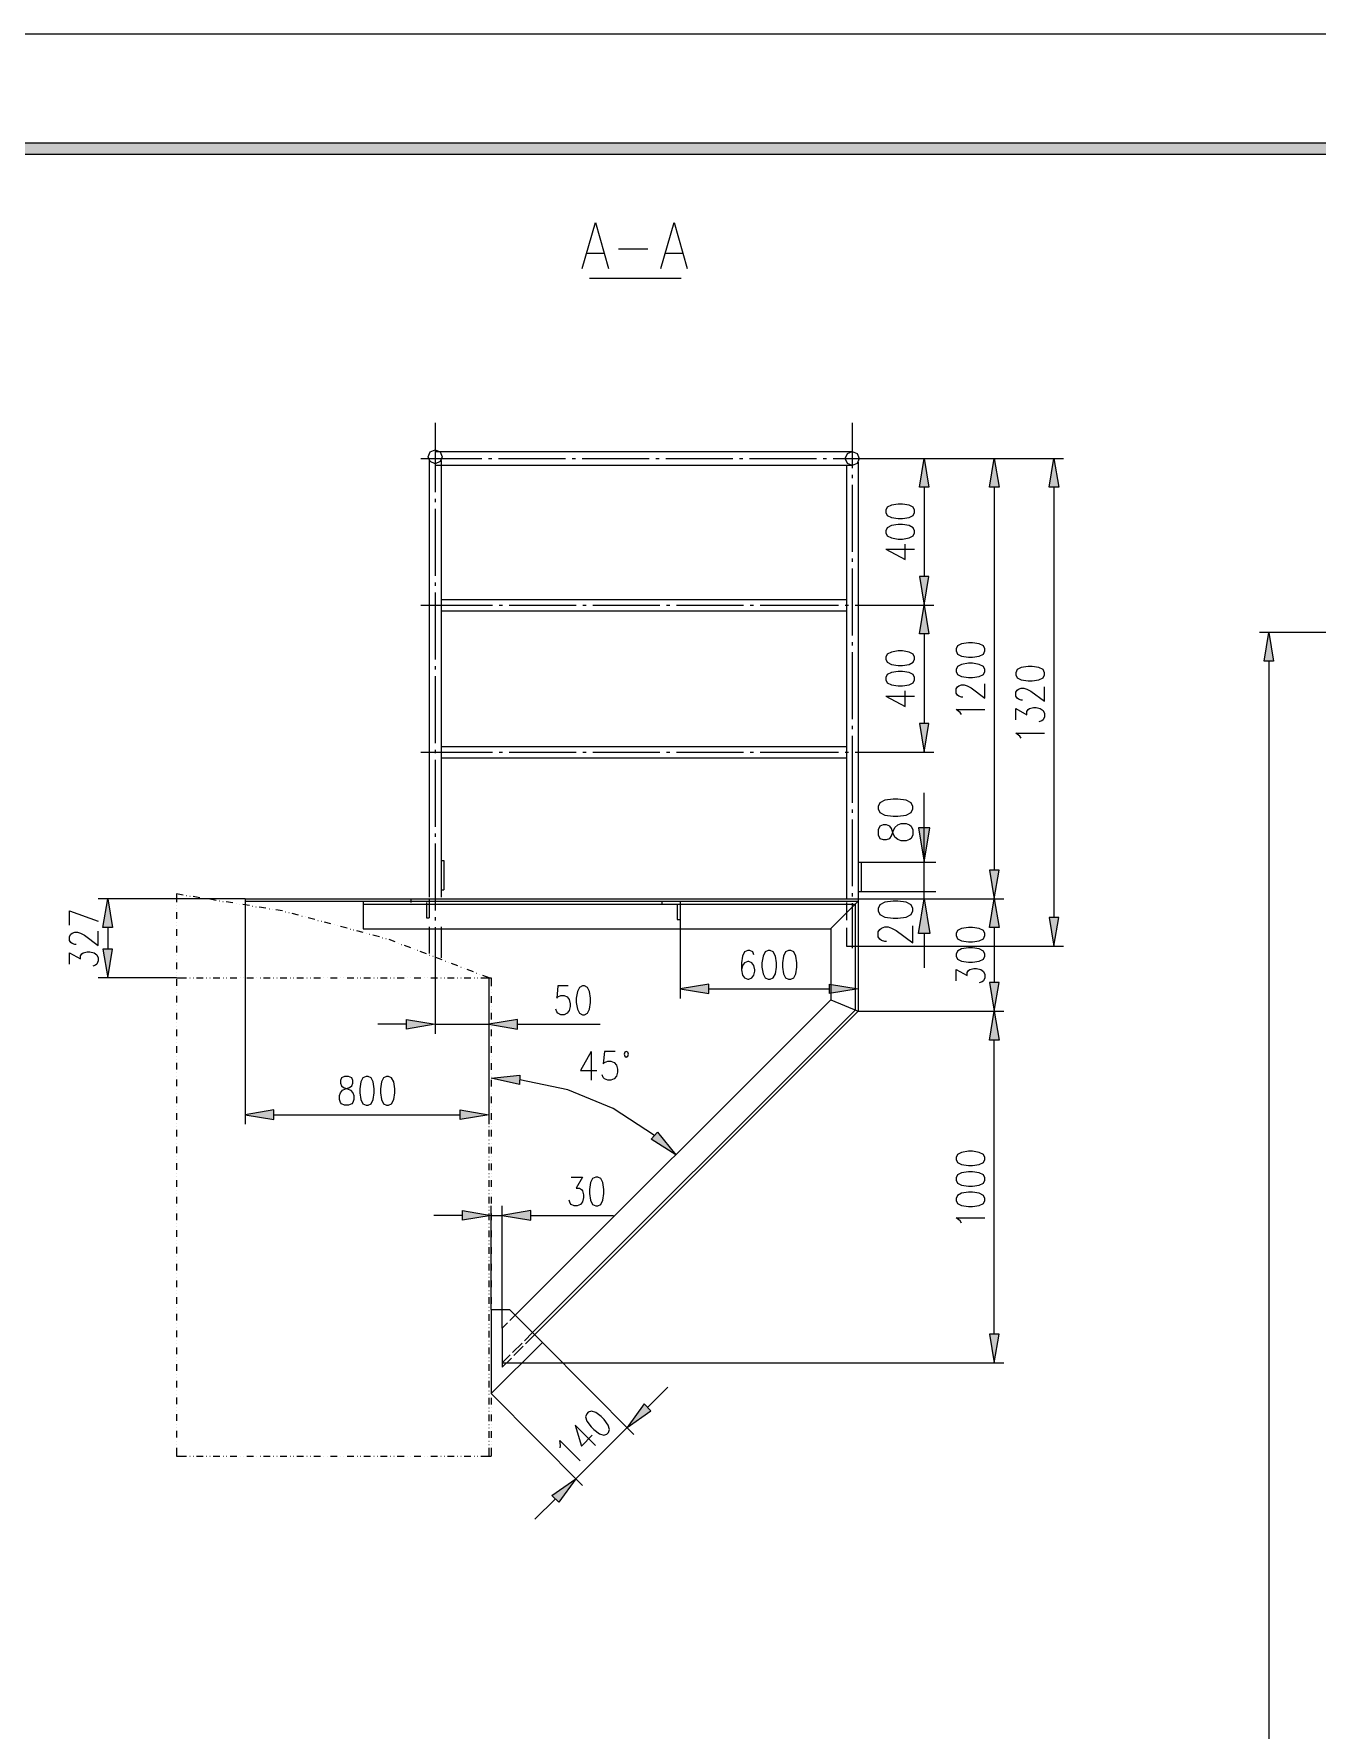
# Model space of a CAD drawing. Header units: millimetres. Extents: x 0 to 829, y 0 to 586.
# Drawn here: x 356.6 to 466.9, y 439.9 to 585.6 of the extents above; entities that cross this region are included whole.
import ezdxf

# ---------------------------------------------------------------- set-up
doc = ezdxf.new("R2010")
doc.units = ezdxf.units.MM

msp = doc.modelspace()

# ---------------------------------------------------------------- hatches: boundary and pattern name
h = msp.add_hatch(color=0)
h.dxf.hatch_style = 2
h.paths.add_polyline_path([(819.788528, 576.266028), (818.80075, 575.281778), (25.142472, 575.281778), (24.154694, 576.266028)])
h = msp.add_hatch(color=0)
h.dxf.hatch_style = 2
h.paths.add_polyline_path([(432.692528, 546.692667), (433.10175, 549.158583), (433.5145, 546.692667)])
h = msp.add_hatch(color=0)
h.dxf.hatch_style = 2
h.paths.add_polyline_path([(438.717972, 546.692667), (439.127194, 549.158583), (439.539944, 546.692667)])
h = msp.add_hatch(color=0)
h.dxf.hatch_style = 2
h.paths.add_polyline_path([(443.847361, 546.692667), (444.256583, 549.158583), (444.669333, 546.692667)])
h = msp.add_hatch(color=0)
h.dxf.hatch_style = 2
h.paths.add_polyline_path([(432.692528, 539.002111), (433.10175, 536.536194), (433.5145, 539.002111)])
h = msp.add_hatch(color=0)
h.dxf.hatch_style = 2
h.paths.add_polyline_path([(432.692528, 534.073806), (433.10175, 536.536194), (433.5145, 534.073806)])
h = msp.add_hatch(color=0)
h.dxf.hatch_style = 2
h.paths.add_polyline_path([(462.31175, 531.741944), (462.7245, 534.207861), (463.133722, 531.741944)])
h = msp.add_hatch(color=0)
h.dxf.hatch_style = 2
h.paths.add_polyline_path([(432.692528, 526.38325), (433.10175, 523.917333), (433.5145, 526.38325)])
h = msp.add_hatch(color=0)
h.dxf.hatch_style = 2
h.paths.add_polyline_path([(432.607861, 517.412111), (433.10175, 514.452306), (433.595639, 517.412111)])
h = msp.add_hatch(color=0)
h.dxf.hatch_style = 2
h.paths.add_polyline_path([(438.717972, 513.764389), (439.127194, 511.298472), (439.539944, 513.764389)])
h = msp.add_hatch(color=0)
h.dxf.hatch_style = 2
h.paths.add_polyline_path([(362.528556, 508.832556), (362.937778, 511.298472), (363.350528, 508.832556)])
h = msp.add_hatch(color=0)
h.dxf.hatch_style = 2
h.paths.add_polyline_path([(432.607861, 508.342194), (433.10175, 511.298472), (433.595639, 508.342194)])
h = msp.add_hatch(color=0)
h.dxf.hatch_style = 2
h.paths.add_polyline_path([(438.717972, 508.832556), (439.127194, 511.298472), (439.539944, 508.832556)])
h = msp.add_hatch(color=0)
h.dxf.hatch_style = 2
h.paths.add_polyline_path([(443.847361, 509.693333), (444.256583, 507.227417), (444.669333, 509.693333)])
h = msp.add_hatch(color=0)
h.dxf.hatch_style = 2
h.paths.add_polyline_path([(362.528556, 506.984), (362.937778, 504.518083), (363.350528, 506.984)])
h = msp.add_hatch(color=0)
h.dxf.hatch_style = 2
h.paths.add_polyline_path([(414.5915, 503.981861), (412.129111, 503.572639), (414.5915, 503.159889)])
h = msp.add_hatch(color=0)
h.dxf.hatch_style = 2
h.paths.add_polyline_path([(424.966694, 503.981861), (427.432611, 503.572639), (424.966694, 503.159889)])
h = msp.add_hatch(color=0)
h.dxf.hatch_style = 2
h.paths.add_polyline_path([(438.717972, 504.108861), (439.127194, 501.642944), (439.539944, 504.108861)])
h = msp.add_hatch(color=0)
h.dxf.hatch_style = 2
h.paths.add_polyline_path([(438.717972, 499.177028), (439.127194, 501.642944), (439.539944, 499.177028)])
h = msp.add_hatch(color=0)
h.dxf.hatch_style = 2
h.paths.add_polyline_path([(388.612944, 500.940917), (391.078861, 500.531694), (388.612944, 500.118944)])
h = msp.add_hatch(color=0)
h.dxf.hatch_style = 2
h.paths.add_polyline_path([(398.159111, 500.940917), (395.693194, 500.531694), (398.159111, 500.118944)])
h = msp.add_hatch(color=0)
h.dxf.hatch_style = 2
h.paths.add_polyline_path([(398.321389, 495.342333), (395.883694, 495.889139), (398.36725, 496.164306)])
h = msp.add_hatch(color=0)
h.dxf.hatch_style = 2
h.paths.add_polyline_path([(377.218222, 493.169222), (374.752306, 492.76), (377.218222, 492.350778)])
h = msp.add_hatch(color=0)
h.dxf.hatch_style = 2
h.paths.add_polyline_path([(393.230806, 493.169222), (395.693194, 492.76), (393.230806, 492.350778)])
h = msp.add_hatch(color=0)
h.dxf.hatch_style = 2
h.paths.add_polyline_path([(410.188833, 491.264222), (411.748111, 489.313361), (409.6385, 490.653917)])
h = msp.add_hatch(color=0)
h.dxf.hatch_style = 2
h.paths.add_polyline_path([(393.424833, 484.519111), (395.887222, 484.109889), (393.424833, 483.697139)])
h = msp.add_hatch(color=0)
h.dxf.hatch_style = 2
h.paths.add_polyline_path([(399.298583, 484.519111), (396.836194, 484.109889), (399.298583, 483.697139)])
h = msp.add_hatch(color=0)
h.dxf.hatch_style = 2
h.paths.add_polyline_path([(438.717972, 473.886389), (439.127194, 471.424), (439.539944, 473.886389)])
h = msp.add_hatch(color=0)
h.dxf.hatch_style = 2
h.paths.add_polyline_path([(409.028194, 467.903278), (407.571222, 465.874806), (409.60675, 467.321194)])
h = msp.add_hatch(color=0)
h.dxf.hatch_style = 2
h.paths.add_polyline_path([(401.115389, 460.036333), (403.154444, 461.482722), (401.693944, 459.45425)])

# ---------------------------------------------------------------- linework, layer by layer
at = {"color": 0, "lineweight": 0}
for points in [[(0, 0), (0, 585.632278), (829.154778, 585.632278), (829.154778, 0)], [(819.788528, 576.266028), (818.80075, 575.281778), (25.142472, 575.281778), (24.154694, 576.266028)], [(390.479139, 549.299694), (390.655528, 549.723028), (391.078861, 549.899417), (391.502194, 549.723028), (391.678583, 549.299694), (391.502194, 548.876361), (391.078861, 548.699972), (390.655528, 548.876361)], [(426.324889, 549.155056), (426.49775, 549.578389), (426.921083, 549.754778), (427.347944, 549.578389), (427.520806, 549.155056), (427.347944, 548.731722), (426.921083, 548.555333), (426.49775, 548.731722)], [(432.692528, 546.692667), (433.10175, 549.158583), (433.5145, 546.692667)], [(438.717972, 546.692667), (439.127194, 549.158583), (439.539944, 546.692667)], [(443.847361, 546.692667), (444.256583, 549.158583), (444.669333, 546.692667)], [(429.817389, 544.519556), (429.933806, 544.254972), (430.286583, 544.078583), (430.872194, 543.990389), (431.224972, 543.990389), (431.810583, 544.078583), (432.163361, 544.254972), (432.279778, 544.519556), (432.279778, 544.695944), (432.163361, 544.960528), (431.810583, 545.136917), (431.224972, 545.225111), (430.872194, 545.225111), (430.286583, 545.136917), (429.933806, 544.960528), (429.817389, 544.695944)], [(429.817389, 542.759194), (429.933806, 542.494611), (430.286583, 542.318222), (430.872194, 542.230028), (431.224972, 542.230028), (431.810583, 542.318222), (432.163361, 542.494611), (432.279778, 542.759194), (432.279778, 542.935583), (432.163361, 543.200167), (431.810583, 543.376556), (431.224972, 543.46475), (430.872194, 543.46475), (430.286583, 543.376556), (429.933806, 543.200167), (429.817389, 542.935583)], [(432.692528, 539.002111), (433.10175, 536.536194), (433.5145, 539.002111)], [(432.692528, 534.073806), (433.10175, 536.536194), (433.5145, 534.073806)], [(462.31175, 531.741944), (462.7245, 534.207861), (463.133722, 531.741944)], [(429.817389, 531.900694), (429.933806, 531.636111), (430.286583, 531.459722), (430.872194, 531.371528), (431.224972, 531.371528), (431.810583, 531.459722), (432.163361, 531.636111), (432.279778, 531.900694), (432.279778, 532.077083), (432.163361, 532.341667), (431.810583, 532.518056), (431.224972, 532.60625), (430.872194, 532.60625), (430.286583, 532.518056), (429.933806, 532.341667), (429.817389, 532.077083)], [(435.842833, 532.60625), (435.95925, 532.341667), (436.312028, 532.165278), (436.897639, 532.077083), (437.250417, 532.077083), (437.836028, 532.165278), (438.188806, 532.341667), (438.305222, 532.60625), (438.305222, 532.779111), (438.188806, 533.043694), (437.836028, 533.220083), (437.250417, 533.308278), (436.897639, 533.308278), (436.312028, 533.220083), (435.95925, 533.043694), (435.842833, 532.779111)], [(429.817389, 530.140333), (429.933806, 529.87575), (430.286583, 529.699361), (430.872194, 529.611167), (431.224972, 529.611167), (431.810583, 529.699361), (432.163361, 529.87575), (432.279778, 530.140333), (432.279778, 530.316722), (432.163361, 530.581306), (431.810583, 530.754167), (431.224972, 530.842361), (430.872194, 530.842361), (430.286583, 530.754167), (429.933806, 530.581306), (429.817389, 530.316722)], [(435.842833, 530.842361), (435.95925, 530.581306), (436.312028, 530.404917), (436.897639, 530.316722), (437.250417, 530.316722), (437.836028, 530.404917), (438.188806, 530.581306), (438.305222, 530.842361), (438.305222, 531.01875), (438.188806, 531.283333), (437.836028, 531.459722), (437.250417, 531.547917), (436.897639, 531.547917), (436.312028, 531.459722), (435.95925, 531.283333), (435.842833, 531.01875)], [(440.968694, 530.567194), (441.088639, 530.306139), (441.441417, 530.12975), (442.027028, 530.041556), (442.379806, 530.041556), (442.965417, 530.12975), (443.318194, 530.306139), (443.434611, 530.567194), (443.434611, 530.743583), (443.318194, 531.008167), (442.965417, 531.184556), (442.379806, 531.27275), (442.027028, 531.27275), (441.441417, 531.184556), (441.088639, 531.008167), (440.968694, 530.743583)], [(432.692528, 526.38325), (433.10175, 523.917333), (433.5145, 526.38325)], [(429.157694, 519.034889), (429.298806, 518.720917), (429.722139, 518.50925), (430.427694, 518.403417), (430.8475, 518.403417), (431.553056, 518.50925), (431.976389, 518.720917), (432.1175, 519.034889), (432.1175, 519.246556), (431.976389, 519.564056), (431.553056, 519.775722), (430.8475, 519.881556), (430.427694, 519.881556), (429.722139, 519.775722), (429.298806, 519.564056), (429.157694, 519.246556)], [(429.157694, 516.819444), (429.298806, 516.501944), (429.581028, 516.396111), (429.86325, 516.396111), (430.145472, 516.501944), (430.286583, 516.713611), (430.427694, 517.133417), (430.565278, 517.450917), (430.8475, 517.662583), (431.129722, 517.768417), (431.553056, 517.768417), (431.835278, 517.662583), (431.976389, 517.55675), (432.1175, 517.23925), (432.1175, 516.819444), (431.976389, 516.501944), (431.835278, 516.396111), (431.553056, 516.290278), (431.129722, 516.290278), (430.8475, 516.396111), (430.565278, 516.607778), (430.427694, 516.925278), (430.286583, 517.345083), (430.145472, 517.55675), (429.86325, 517.662583), (429.581028, 517.662583), (429.298806, 517.55675), (429.157694, 517.23925)], [(432.607861, 517.412111), (433.10175, 514.452306), (433.595639, 517.412111)], [(438.717972, 513.764389), (439.127194, 511.298472), (439.539944, 513.764389)], [(362.528556, 508.832556), (362.937778, 511.298472), (363.350528, 508.832556)], [(429.157694, 510.268361), (429.298806, 509.954389), (429.722139, 509.742722), (430.427694, 509.636889), (430.8475, 509.636889), (431.553056, 509.742722), (431.976389, 509.954389), (432.1175, 510.268361), (432.1175, 510.480028), (431.976389, 510.797528), (431.553056, 511.009194), (430.8475, 511.115028), (430.427694, 511.115028), (429.722139, 511.009194), (429.298806, 510.797528), (429.157694, 510.480028)], [(432.607861, 508.342194), (433.10175, 511.298472), (433.595639, 508.342194)], [(438.717972, 508.832556), (439.127194, 511.298472), (439.539944, 508.832556)], [(435.842833, 508.144639), (435.95925, 507.880056), (436.312028, 507.703667), (436.897639, 507.615472), (437.250417, 507.615472), (437.836028, 507.703667), (438.188806, 507.880056), (438.305222, 508.144639), (438.305222, 508.3175), (438.188806, 508.582083), (437.836028, 508.758472), (437.250417, 508.846667), (436.897639, 508.846667), (436.312028, 508.758472), (435.95925, 508.582083), (435.842833, 508.3175)], [(443.847361, 509.693333), (444.256583, 507.227417), (444.669333, 509.693333)], [(362.528556, 506.984), (362.937778, 504.518083), (363.350528, 506.984)], [(419.692667, 506.857), (419.428083, 506.740583), (419.251694, 506.387806), (419.1635, 505.802194), (419.1635, 505.449417), (419.251694, 504.863806), (419.428083, 504.511028), (419.692667, 504.394611), (419.869056, 504.394611), (420.133639, 504.511028), (420.310028, 504.863806), (420.398222, 505.449417), (420.398222, 505.802194), (420.310028, 506.387806), (420.133639, 506.740583), (419.869056, 506.857)], [(421.453028, 506.857), (421.188444, 506.740583), (421.012056, 506.387806), (420.923861, 505.802194), (420.923861, 505.449417), (421.012056, 504.863806), (421.188444, 504.511028), (421.453028, 504.394611), (421.629417, 504.394611), (421.894, 504.511028), (422.070389, 504.863806), (422.158583, 505.449417), (422.158583, 505.802194), (422.070389, 506.387806), (421.894, 506.740583), (421.629417, 506.857)], [(435.842833, 506.38075), (435.95925, 506.119694), (436.312028, 505.943306), (436.897639, 505.855111), (437.250417, 505.855111), (437.836028, 505.943306), (438.188806, 506.119694), (438.305222, 506.38075), (438.305222, 506.557139), (438.188806, 506.821722), (437.836028, 506.998111), (437.250417, 507.086306), (436.897639, 507.086306), (436.312028, 506.998111), (435.95925, 506.821722), (435.842833, 506.557139)], [(403.733, 503.819583), (403.468417, 503.699639), (403.295556, 503.346861), (403.207361, 502.76125), (403.207361, 502.408472), (403.295556, 501.822861), (403.468417, 501.470083), (403.733, 501.353667), (403.909389, 501.353667), (404.173972, 501.470083), (404.350361, 501.822861), (404.438556, 502.408472), (404.438556, 502.76125), (404.350361, 503.346861), (404.173972, 503.699639), (403.909389, 503.819583)], [(414.5915, 503.981861), (412.129111, 503.572639), (414.5915, 503.159889)], [(424.966694, 503.981861), (427.432611, 503.572639), (424.966694, 503.159889)], [(438.717972, 504.108861), (439.127194, 501.642944), (439.539944, 504.108861)], [(438.717972, 499.177028), (439.127194, 501.642944), (439.539944, 499.177028)], [(388.612944, 500.940917), (391.078861, 500.531694), (388.612944, 500.118944)], [(398.159111, 500.940917), (395.693194, 500.531694), (398.159111, 500.118944)], [(407.684111, 497.952889), (407.631194, 498.118694), (407.497139, 498.185722), (407.366611, 498.118694), (407.310167, 497.952889), (407.366611, 497.787083), (407.497139, 497.716528), (407.631194, 497.787083)], [(383.286, 496.047889), (383.021417, 495.927944), (382.933222, 495.695111), (382.933222, 495.45875), (383.021417, 495.225917), (383.197806, 495.105972), (383.550583, 494.989556), (383.815167, 494.873139), (383.991556, 494.636778), (384.07975, 494.403944), (384.07975, 494.051167), (383.991556, 493.814806), (383.903361, 493.698389), (383.638778, 493.581972), (383.286, 493.581972), (383.021417, 493.698389), (382.933222, 493.814806), (382.848556, 494.051167), (382.848556, 494.403944), (382.933222, 494.636778), (383.109611, 494.873139), (383.374194, 494.989556), (383.726972, 495.105972), (383.903361, 495.225917), (383.991556, 495.45875), (383.991556, 495.695111), (383.903361, 495.927944), (383.638778, 496.047889)], [(385.134556, 496.047889), (384.869972, 495.927944), (384.697111, 495.578694), (384.608917, 494.989556), (384.608917, 494.636778), (384.697111, 494.051167), (384.869972, 493.698389), (385.134556, 493.581972), (385.310944, 493.581972), (385.575528, 493.698389), (385.751917, 494.051167), (385.840111, 494.636778), (385.840111, 494.989556), (385.751917, 495.578694), (385.575528, 495.927944), (385.310944, 496.047889)], [(386.894917, 496.047889), (386.633861, 495.927944), (386.457472, 495.578694), (386.369278, 494.989556), (386.369278, 494.636778), (386.457472, 494.051167), (386.633861, 493.698389), (386.894917, 493.581972), (387.071306, 493.581972), (387.335889, 493.698389), (387.512278, 494.051167), (387.600472, 494.636778), (387.600472, 494.989556), (387.512278, 495.578694), (387.335889, 495.927944), (387.071306, 496.047889)], [(398.321389, 495.342333), (395.883694, 495.889139), (398.36725, 496.164306)], [(377.218222, 493.169222), (374.752306, 492.76), (377.218222, 492.350778)], [(393.230806, 493.169222), (395.693194, 492.76), (393.230806, 492.350778)], [(410.188833, 491.264222), (411.748111, 489.313361), (409.6385, 490.653917)], [(435.842833, 488.911194), (435.95925, 488.646611), (436.312028, 488.470222), (436.897639, 488.382028), (437.250417, 488.382028), (437.836028, 488.470222), (438.188806, 488.646611), (438.305222, 488.911194), (438.305222, 489.084056), (438.188806, 489.348639), (437.836028, 489.525028), (437.250417, 489.613222), (436.897639, 489.613222), (436.312028, 489.525028), (435.95925, 489.348639), (435.842833, 489.084056)], [(404.876, 487.39425), (404.611417, 487.277833), (404.435028, 486.925056), (404.346833, 486.339444), (404.346833, 485.986667), (404.435028, 485.401056), (404.611417, 485.048278), (404.876, 484.931861), (405.052389, 484.931861), (405.316972, 485.048278), (405.489833, 485.401056), (405.578028, 485.986667), (405.578028, 486.339444), (405.489833, 486.925056), (405.316972, 487.277833), (405.052389, 487.39425)], [(435.842833, 487.147306), (435.95925, 486.88625), (436.312028, 486.709861), (436.897639, 486.621667), (437.250417, 486.621667), (437.836028, 486.709861), (438.188806, 486.88625), (438.305222, 487.147306), (438.305222, 487.323694), (438.188806, 487.588278), (437.836028, 487.764667), (437.250417, 487.852861), (436.897639, 487.852861), (436.312028, 487.764667), (435.95925, 487.588278), (435.842833, 487.323694)], [(435.842833, 485.386944), (435.95925, 485.125889), (436.312028, 484.9495), (436.897639, 484.861306), (437.250417, 484.861306), (437.836028, 484.9495), (438.188806, 485.125889), (438.305222, 485.386944), (438.305222, 485.563333), (438.188806, 485.827917), (437.836028, 486.004306), (437.250417, 486.0925), (436.897639, 486.0925), (436.312028, 486.004306), (435.95925, 485.827917), (435.842833, 485.563333)], [(393.424833, 484.519111), (395.887222, 484.109889), (393.424833, 483.697139)], [(399.298583, 484.519111), (396.836194, 484.109889), (399.298583, 483.697139)], [(438.717972, 473.886389), (439.127194, 471.424), (439.539944, 473.886389)], [(409.028194, 467.903278), (407.571222, 465.874806), (409.60675, 467.321194)], [(404.106944, 467.063667), (404.001111, 466.795556), (404.124583, 466.421611), (404.477361, 465.941833), (404.724306, 465.694889), (405.200556, 465.338583), (405.5745, 465.215111), (405.842611, 465.317417), (405.969611, 465.440889), (406.071917, 465.709), (405.948444, 466.082944), (405.599194, 466.562722), (405.35225, 466.813194), (404.876, 467.165972), (404.502056, 467.292972), (404.230417, 467.187139)], [(401.115389, 460.036333), (403.154444, 461.482722), (401.693944, 459.45425)]]:
    msp.add_lwpolyline(points, close=True, dxfattribs=at)
for points in [[(403.722417, 565.474556), (404.847778, 569.418611), (405.976667, 565.474556)], [(410.481639, 565.474556), (411.610528, 569.418611), (412.735889, 565.474556)], [(406.819806, 567.164361), (409.356278, 567.164361)], [(404.14575, 566.786889), (405.553333, 566.786889)], [(410.904972, 566.786889), (412.312556, 566.786889)], [(412.231417, 564.603194), (404.343306, 564.603194)], [(391.078861, 552.199528), (391.078861, 546.25875)], [(426.917556, 552.199528), (426.917556, 548.329556)], [(391.078861, 549.747722), (426.917556, 549.747722)], [(389.840611, 549.158583), (395.079361, 549.158583)], [(390.570861, 548.978667), (390.570861, 511.443111)], [(391.078861, 548.565917), (426.917556, 548.565917)], [(391.583333, 548.971611), (391.583333, 511.443111)], [(395.654389, 549.158583), (395.940139, 549.158583)], [(396.515167, 549.158583), (402.268972, 549.158583)], [(402.844, 549.158583), (403.12975, 549.158583)], [(403.704778, 549.158583), (409.455056, 549.158583)], [(410.030083, 549.158583), (410.319361, 549.158583)], [(410.894389, 549.158583), (416.644667, 549.158583)], [(417.219694, 549.158583), (417.508972, 549.158583)], [(418.084, 549.158583), (423.834278, 549.158583)], [(424.409306, 549.158583), (424.698583, 549.158583)], [(425.273611, 549.158583), (430.508833, 549.158583)], [(426.423667, 548.565917), (426.423667, 511.298472)], [(426.917556, 549.158583), (445.078556, 549.158583)], [(427.432611, 548.841083), (427.432611, 501.642944)], [(427.520806, 549.158583), (439.949167, 549.158583)], [(427.520806, 549.158583), (433.923722, 549.158583)], [(426.917556, 547.754528), (426.917556, 547.46525)], [(426.917556, 546.890222), (426.917556, 541.139944)], [(433.10175, 546.692667), (433.10175, 539.002111)], [(439.127194, 546.692667), (439.127194, 513.764389)], [(444.256583, 546.692667), (444.256583, 509.693333)], [(391.078861, 545.683722), (391.078861, 545.394444)], [(391.078861, 544.819417), (391.078861, 539.069139)], [(429.817389, 541.351611), (431.457806, 540.469667), (431.457806, 541.792583)], [(429.817389, 541.351611), (432.279778, 541.351611)], [(426.917556, 540.564917), (426.917556, 540.275639)], [(426.917556, 539.700611), (426.917556, 533.950333)], [(391.078861, 538.494111), (391.078861, 538.208361)], [(389.840611, 536.536194), (396.007167, 536.536194)], [(391.078861, 537.633333), (391.078861, 531.879528)], [(391.583333, 537.030083), (426.423667, 537.030083)], [(396.582194, 536.536194), (396.867944, 536.536194)], [(397.4465, 536.536194), (403.196778, 536.536194)], [(403.771806, 536.536194), (404.057556, 536.536194)], [(404.632583, 536.536194), (410.386389, 536.536194)], [(410.961417, 536.536194), (411.247167, 536.536194)], [(411.822194, 536.536194), (417.572472, 536.536194)], [(418.1475, 536.536194), (418.436778, 536.536194)], [(419.011806, 536.536194), (425.178361, 536.536194)], [(422.416111, 536.536194), (425.742806, 536.536194)], [(426.317833, 536.536194), (426.607111, 536.536194)], [(427.182139, 536.536194), (430.508833, 536.536194)], [(427.432611, 536.536194), (433.923722, 536.536194)], [(427.432611, 536.536194), (433.923722, 536.536194)], [(391.583333, 536.045833), (426.423667, 536.045833)], [(433.10175, 534.073806), (433.10175, 526.38325)], [(492.481306, 534.207861), (461.902528, 534.207861)], [(426.917556, 533.375306), (426.917556, 533.086028)], [(426.917556, 532.511), (426.917556, 526.760722)], [(391.078861, 531.3045), (391.078861, 531.01875)], [(462.7245, 531.741944), (462.7245, 328.757139)], [(391.078861, 530.443722), (391.078861, 524.693444)], [(429.817389, 528.73275), (431.457806, 527.850806), (431.457806, 529.170194)], [(436.428444, 528.644556), (436.312028, 528.644556), (436.075667, 528.73275), (435.95925, 528.820944), (435.842833, 528.993806), (435.842833, 529.346583), (435.95925, 529.522972), (436.075667, 529.611167), (436.312028, 529.699361), (436.544861, 529.699361), (436.781222, 529.611167), (437.134, 529.434778), (438.305222, 528.556361), (438.305222, 529.787556)], [(441.557833, 528.369389), (441.441417, 528.369389), (441.205056, 528.457583), (441.088639, 528.545778), (440.968694, 528.718639), (440.968694, 529.071417), (441.088639, 529.247806), (441.205056, 529.336), (441.441417, 529.424194), (441.67425, 529.424194), (441.910611, 529.336), (442.259861, 529.159611), (443.434611, 528.281194), (443.434611, 529.512389)], [(429.817389, 528.73275), (432.279778, 528.73275)], [(440.968694, 526.697222), (440.968694, 527.663833), (441.910611, 527.134667), (441.910611, 527.39925), (442.027028, 527.575639), (442.143444, 527.663833), (442.496222, 527.752028), (442.732583, 527.752028), (443.081833, 527.663833), (443.318194, 527.487444), (443.434611, 527.222861), (443.434611, 526.958278), (443.318194, 526.697222), (443.201778, 526.609028), (442.965417, 526.520833)], [(426.917556, 526.185694), (426.917556, 525.899944)], [(436.312028, 527.14525), (436.192083, 527.321639), (435.842833, 527.586222), (438.305222, 527.586222)], [(426.917556, 525.324917), (426.917556, 519.571111)], [(441.441417, 525.109722), (441.321472, 525.286111), (440.968694, 525.550694), (443.434611, 525.550694)], [(389.840611, 523.917333), (396.007167, 523.917333)], [(391.078861, 524.114889), (391.078861, 523.829139)], [(391.583333, 524.411222), (426.423667, 524.411222)], [(391.583333, 523.423444), (426.423667, 523.423444)], [(396.582194, 523.917333), (396.867944, 523.917333)], [(397.4465, 523.917333), (403.196778, 523.917333)], [(403.771806, 523.917333), (404.057556, 523.917333)], [(404.632583, 523.917333), (410.386389, 523.917333)], [(410.961417, 523.917333), (411.247167, 523.917333)], [(411.822194, 523.917333), (417.572472, 523.917333)], [(418.1475, 523.917333), (418.436778, 523.917333)], [(419.011806, 523.917333), (425.178361, 523.917333)], [(422.416111, 523.917333), (425.742806, 523.917333)], [(426.317833, 523.917333), (426.607111, 523.917333)], [(427.182139, 523.917333), (430.508833, 523.917333)], [(427.432611, 523.917333), (433.923722, 523.917333)], [(391.078861, 523.254111), (391.078861, 517.503833)], [(433.10175, 511.164417), (433.10175, 520.421306)], [(426.917556, 518.996083), (426.917556, 518.710333)], [(426.917556, 518.135306), (426.917556, 512.385028)], [(391.078861, 516.928806), (391.078861, 516.639528)], [(391.078861, 516.0645), (391.078861, 510.314222)], [(391.583333, 514.596944), (391.833806, 514.596944)], [(391.833806, 514.596944), (391.833806, 512.074583)], [(427.432611, 514.452306), (427.686611, 514.452306)], [(427.686611, 514.452306), (427.686611, 511.929944)], [(427.686611, 514.452306), (434.089528, 514.452306)], [(368.83975, 511.732389), (368.83975, 511.01625)], [(369.428889, 511.637139), (368.83975, 511.732389)], [(391.583333, 512.074583), (391.833806, 512.074583)], [(426.917556, 511.81), (426.917556, 511.520722)], [(427.432611, 511.929944), (427.686611, 511.929944)], [(427.686611, 511.929944), (434.089528, 511.929944)], [(359.653417, 509.051278), (359.653417, 510.286), (362.115806, 509.404056)], [(374.752306, 511.298472), (362.115806, 511.298472)], [(368.83975, 510.726972), (368.857389, 510.726972)], [(368.83975, 510.437694), (368.857389, 510.437694)], [(368.83975, 510.151944), (368.83975, 509.576917)], [(369.714639, 511.591278), (369.732278, 511.591278)], [(369.996861, 511.545417), (370.0145, 511.545417)], [(370.850583, 511.407833), (370.282611, 511.499556)], [(371.132806, 511.361972), (371.150444, 511.361972)], [(371.418556, 511.316111), (371.436194, 511.316111)], [(372.26875, 511.178528), (371.700778, 511.27025)], [(372.5545, 511.132667), (372.572139, 511.132667)], [(372.836722, 511.086806), (372.854361, 511.086806)], [(373.690444, 510.95275), (373.122472, 511.044472)], [(373.972667, 510.906889), (373.990306, 510.906889)], [(374.258417, 510.861028), (374.276056, 510.861028)], [(375.108611, 510.723444), (374.540639, 510.815167)], [(374.752306, 511.298472), (427.432611, 511.298472)], [(374.752306, 511.298472), (374.752306, 511.107972)], [(374.752306, 511.107972), (374.752306, 491.938028)], [(374.752306, 511.107972), (427.432611, 511.107972)], [(375.390833, 510.677583), (375.408472, 510.677583)], [(375.676583, 510.631722), (375.694222, 510.631722)], [(376.526778, 510.494139), (375.958806, 510.585861)], [(376.812528, 510.451806), (376.830167, 510.451806)], [(377.09475, 510.405944), (377.112389, 510.405944)], [(377.948472, 510.268361), (377.3805, 510.360083)], [(378.227167, 510.201333), (378.244806, 510.201333)], [(384.894667, 511.107972), (384.894667, 508.744361)], [(384.894667, 510.8575), (427.178611, 510.8575)], [(388.993944, 511.252611), (388.993944, 511.002139)], [(390.320389, 511.002139), (390.320389, 509.675694)], [(390.570861, 511.252611), (390.570861, 509.675694)], [(410.548667, 511.107972), (410.548667, 510.8575)], [(411.875111, 510.8575), (411.875111, 509.531056)], [(412.129111, 511.107972), (412.129111, 509.531056)], [(427.429083, 511.107972), (425.058417, 508.740833)], [(426.43425, 510.998611), (426.43425, 509.464028)], [(426.917556, 510.945694), (426.917556, 507.072194)], [(427.178611, 510.8575), (427.178611, 501.748778)], [(427.432611, 511.298472), (439.949167, 511.298472)], [(427.432611, 511.298472), (439.949167, 511.298472)], [(362.937778, 508.832556), (362.937778, 506.984)], [(368.83975, 509.287639), (368.857389, 509.287639)], [(368.83975, 509.001889), (368.857389, 509.001889)], [(368.83975, 508.712611), (368.83975, 508.137583)], [(378.505861, 510.12725), (378.5235, 510.12725)], [(379.338417, 509.905), (378.784556, 510.053167)], [(379.617111, 509.830917), (379.63475, 509.830917)], [(379.892278, 509.753306), (379.909917, 509.753306)], [(380.728361, 509.531056), (380.170972, 509.679222)], [(381.003528, 509.456972), (381.021167, 509.456972)], [(381.282222, 509.382889), (381.299861, 509.382889)], [(382.114778, 509.157111), (381.560917, 509.308806)], [(382.393472, 509.083028), (382.411111, 509.083028)], [(382.672167, 509.008944), (382.689806, 509.008944)], [(383.504722, 508.786694), (382.947333, 508.934861)], [(383.783417, 508.712611), (383.801056, 508.712611)], [(384.894667, 508.744361), (425.065472, 508.744361)], [(390.320389, 509.675694), (390.570861, 509.675694)], [(390.570861, 508.889), (390.570861, 506.610056)], [(391.078861, 509.739194), (391.078861, 509.449917)], [(391.078861, 508.874889), (391.078861, 502.934111)], [(391.583333, 508.889), (391.583333, 506.229056)], [(411.875111, 509.531056), (412.129111, 509.531056)], [(412.129111, 509.531056), (412.129111, 502.750667)], [(425.065472, 508.744361), (425.065472, 502.623667)], [(426.43425, 508.804333), (426.43425, 507.227417)], [(429.86325, 507.629583), (429.722139, 507.629583), (429.439917, 507.735417), (429.298806, 507.84125), (429.157694, 508.052917), (429.157694, 508.472722), (429.298806, 508.684389), (429.439917, 508.790222), (429.722139, 508.896056), (430.004361, 508.896056), (430.286583, 508.790222), (430.706389, 508.578556), (432.1175, 507.52375), (432.1175, 509.001889)], [(439.127194, 508.832556), (439.127194, 504.108861)], [(360.239028, 507.379111), (360.122611, 507.379111), (359.88625, 507.467306), (359.769833, 507.5555), (359.653417, 507.731889), (359.653417, 508.084667), (359.769833, 508.261056), (359.88625, 508.34925), (360.122611, 508.437444), (360.355444, 508.437444), (360.591806, 508.34925), (360.944583, 508.172861), (362.115806, 507.290917), (362.115806, 508.525639)], [(368.83975, 507.851833), (368.857389, 507.851833)], [(368.83975, 507.562556), (368.857389, 507.562556)], [(368.83975, 507.276806), (368.83975, 506.701778)], [(384.058583, 508.638528), (384.076222, 508.638528)], [(384.894667, 508.41275), (384.337278, 508.560917)], [(385.169833, 508.338667), (385.187472, 508.338667)], [(385.448528, 508.264583), (385.466167, 508.264583)], [(386.281083, 508.042333), (385.727222, 508.1905)], [(386.559778, 507.964722), (386.577417, 507.964722)], [(386.838472, 507.890639), (386.856111, 507.890639)], [(387.649861, 507.601361), (387.113639, 507.8095)], [(387.917972, 507.499056), (387.935611, 507.499056)], [(388.186083, 507.39675), (388.203722, 507.39675)], [(388.993944, 507.089833), (388.454194, 507.294444)], [(426.43425, 507.227417), (427.432611, 507.227417)], [(427.432611, 507.227417), (445.078556, 507.227417)], [(427.432611, 507.227417), (427.432611, 502.750667)], [(433.10175, 508.342194), (433.10175, 505.382389)], [(359.653417, 505.706944), (359.653417, 506.677083), (360.591806, 506.147917), (360.591806, 506.4125), (360.708222, 506.588889), (360.824639, 506.677083), (361.177417, 506.765278), (361.413778, 506.765278), (361.766556, 506.677083), (361.999389, 506.500694), (362.115806, 506.236111), (362.115806, 505.971528), (361.999389, 505.706944), (361.882972, 505.61875), (361.646611, 505.530556)], [(368.83975, 506.4125), (368.857389, 506.4125)], [(368.83975, 506.12675), (368.857389, 506.12675)], [(368.83975, 505.837472), (368.83975, 505.262444)], [(389.262056, 506.987528), (389.279694, 506.987528)], [(389.530167, 506.885222), (389.547806, 506.885222)], [(390.3345, 506.574778), (389.798278, 506.782917)], [(390.602611, 506.472472), (390.62025, 506.472472)], [(390.87425, 506.370167), (390.891889, 506.370167)], [(391.678583, 506.06325), (391.142361, 506.267861)], [(391.946694, 505.960944), (391.964333, 505.960944)], [(392.214806, 505.858639), (392.232444, 505.858639)], [(418.461472, 506.504222), (418.373278, 506.740583), (418.108694, 506.857), (417.932306, 506.857), (417.667722, 506.740583), (417.491333, 506.387806), (417.403139, 505.802194), (417.403139, 505.213056), (417.491333, 504.743861), (417.667722, 504.511028), (417.932306, 504.394611), (418.0205, 504.394611), (418.285083, 504.511028), (418.461472, 504.743861), (418.549667, 505.096639), (418.549667, 505.213056), (418.461472, 505.565833), (418.285083, 505.802194), (418.0205, 505.918611), (417.932306, 505.918611), (417.667722, 505.802194), (417.491333, 505.565833), (417.403139, 505.213056)], [(368.83975, 504.518083), (362.115806, 504.518083)], [(368.83975, 504.976694), (368.857389, 504.976694)], [(368.83975, 504.687417), (368.857389, 504.687417)], [(368.83975, 504.518083), (369.707583, 504.518083)], [(368.83975, 504.401667), (368.83975, 503.826639)], [(369.996861, 504.518083), (370.0145, 504.518083)], [(370.282611, 504.518083), (370.30025, 504.518083)], [(370.571889, 504.518083), (371.146917, 504.518083)], [(371.432667, 504.518083), (371.450306, 504.518083)], [(371.721944, 504.518083), (371.739583, 504.518083)], [(372.007694, 504.518083), (372.582722, 504.518083)], [(372.872, 504.518083), (372.889639, 504.518083)], [(373.15775, 504.518083), (373.175389, 504.518083)], [(373.447028, 504.518083), (374.022056, 504.518083)], [(374.307806, 504.518083), (374.325444, 504.518083)], [(374.597083, 504.518083), (374.614722, 504.518083)], [(374.882833, 504.518083), (375.461389, 504.518083)], [(375.747139, 504.518083), (375.764778, 504.518083)], [(376.036417, 504.518083), (376.054056, 504.518083)], [(376.322167, 504.518083), (376.897194, 504.518083)], [(377.186472, 504.518083), (377.204111, 504.518083)], [(377.472222, 504.518083), (377.489861, 504.518083)], [(377.7615, 504.518083), (378.336528, 504.518083)], [(378.622278, 504.518083), (378.639917, 504.518083)], [(378.911556, 504.518083), (378.929194, 504.518083)], [(379.197306, 504.518083), (379.772333, 504.518083)], [(380.061611, 504.518083), (380.07925, 504.518083)], [(380.347361, 504.518083), (380.365, 504.518083)], [(380.636639, 504.518083), (381.211667, 504.518083)], [(381.497417, 504.518083), (381.515056, 504.518083)], [(381.786694, 504.518083), (381.804333, 504.518083)], [(382.072444, 504.518083), (382.647472, 504.518083)], [(382.93675, 504.518083), (382.954389, 504.518083)], [(383.2225, 504.518083), (383.240139, 504.518083)], [(383.511778, 504.518083), (384.086806, 504.518083)], [(384.372556, 504.518083), (384.390194, 504.518083)], [(384.661833, 504.518083), (384.679472, 504.518083)], [(384.947583, 504.518083), (385.522611, 504.518083)], [(385.811889, 504.518083), (385.829528, 504.518083)], [(386.097639, 504.518083), (386.115278, 504.518083)], [(386.386917, 504.518083), (386.961944, 504.518083)], [(387.251222, 504.518083), (387.268861, 504.518083)], [(387.536972, 504.518083), (387.554611, 504.518083)], [(387.82625, 504.518083), (388.401278, 504.518083)], [(388.687028, 504.518083), (388.704667, 504.518083)], [(388.976306, 504.518083), (388.993944, 504.518083)], [(389.262056, 504.518083), (389.837083, 504.518083)], [(390.126361, 504.518083), (390.144, 504.518083)], [(390.412111, 504.518083), (390.42975, 504.518083)], [(390.701389, 504.518083), (391.276417, 504.518083)], [(391.078861, 504.518083), (391.078861, 499.709722)], [(391.562167, 504.518083), (391.579806, 504.518083)], [(391.851444, 504.518083), (391.869083, 504.518083)], [(392.137194, 504.518083), (392.712222, 504.518083)], [(393.022667, 505.548194), (392.482917, 505.756333)], [(393.0015, 504.518083), (393.019139, 504.518083)], [(393.28725, 504.518083), (393.304889, 504.518083)], [(393.290778, 505.445889), (393.308417, 505.445889)], [(393.558889, 505.343583), (393.576528, 505.343583)], [(393.576528, 504.518083), (394.151556, 504.518083)], [(394.363222, 505.036667), (393.827, 505.241278)], [(394.437306, 504.518083), (394.454944, 504.518083)], [(394.631333, 504.934361), (394.648972, 504.934361)], [(394.726583, 504.518083), (394.744222, 504.518083)], [(394.902972, 504.832056), (394.920611, 504.832056)], [(395.012333, 504.518083), (395.883694, 504.518083)], [(395.728472, 504.514556), (395.171083, 504.72975)], [(395.693194, 504.518083), (395.693194, 503.812528)], [(395.693194, 504.518083), (395.693194, 499.709722)], [(395.693194, 504.518083), (395.693194, 491.938028)], [(395.883694, 504.518083), (395.883694, 503.812528)], [(435.842833, 504.271139), (435.842833, 505.23775), (436.781222, 504.708583), (436.781222, 504.973167), (436.897639, 505.149556), (437.014056, 505.23775), (437.366833, 505.325944), (437.603194, 505.325944), (437.955972, 505.23775), (438.188806, 505.061361), (438.305222, 504.796778), (438.305222, 504.532194), (438.188806, 504.271139), (438.072389, 504.182944), (437.836028, 504.09475)], [(368.83975, 503.537361), (368.857389, 503.537361)], [(368.83975, 503.251611), (368.857389, 503.251611)], [(368.83975, 502.962333), (368.83975, 502.387306)], [(395.693194, 503.526778), (395.710833, 503.526778)], [(395.693194, 503.2375), (395.710833, 503.2375)], [(395.693194, 502.95175), (395.693194, 502.376722)], [(395.883694, 503.526778), (395.901333, 503.526778)], [(395.883694, 503.2375), (395.901333, 503.2375)], [(395.883694, 502.95175), (395.883694, 502.376722)], [(402.501806, 503.819583), (401.619861, 503.819583), (401.531667, 502.76125), (401.619861, 502.877667), (401.884444, 502.997611), (402.149028, 502.997611), (402.413611, 502.877667), (402.59, 502.644833), (402.678194, 502.292056), (402.678194, 502.055694), (402.59, 501.706444), (402.413611, 501.470083), (402.149028, 501.353667), (401.884444, 501.353667), (401.619861, 501.470083), (401.531667, 501.5865), (401.447, 501.822861)], [(414.5915, 503.572639), (424.966694, 503.572639)], [(368.83975, 502.101556), (368.857389, 502.101556)], [(368.83975, 501.812278), (368.857389, 501.812278)], [(368.83975, 501.526528), (368.83975, 500.9515)], [(395.693194, 502.087444), (395.710833, 502.087444)], [(395.693194, 501.801694), (395.710833, 501.801694)], [(395.693194, 501.512417), (395.693194, 500.937389)], [(395.883694, 502.087444), (395.901333, 502.087444)], [(395.883694, 501.801694), (395.901333, 501.801694)], [(395.883694, 501.512417), (395.883694, 500.937389)], [(425.065472, 502.623667), (397.958028, 475.530333)], [(427.178611, 501.748778), (399.450278, 474.038083)], [(427.436139, 501.646472), (399.630194, 473.858167)], [(425.065472, 502.623667), (427.432611, 501.642944)], [(427.432611, 501.642944), (439.949167, 501.642944)], [(427.432611, 501.642944), (439.949167, 501.642944)], [(368.83975, 500.662222), (368.857389, 500.662222)], [(368.83975, 500.376472), (368.857389, 500.376472)], [(368.83975, 500.087194), (368.83975, 499.512167)], [(388.612944, 500.531694), (386.147028, 500.531694)], [(391.078861, 500.531694), (395.693194, 500.531694)], [(395.693194, 500.651639), (395.710833, 500.651639)], [(395.693194, 500.362361), (395.710833, 500.362361)], [(395.693194, 500.076611), (395.693194, 499.501583)], [(395.883694, 500.651639), (395.901333, 500.651639)], [(395.883694, 500.362361), (395.901333, 500.362361)], [(395.883694, 500.076611), (395.883694, 499.501583)], [(398.159111, 500.531694), (405.260528, 500.531694)], [(368.83975, 499.226417), (368.857389, 499.226417)], [(368.83975, 498.937139), (368.857389, 498.937139)], [(368.83975, 498.647861), (368.83975, 498.072833)], [(395.693194, 499.212306), (395.710833, 499.212306)], [(395.693194, 498.926556), (395.710833, 498.926556)], [(395.693194, 498.637278), (395.693194, 498.06225)], [(395.883694, 499.212306), (395.901333, 499.212306)], [(395.883694, 498.926556), (395.901333, 498.926556)], [(395.883694, 498.637278), (395.883694, 498.06225)], [(439.127194, 473.886389), (439.127194, 499.177028)], [(368.83975, 497.787083), (368.857389, 497.787083)], [(368.83975, 497.497806), (368.857389, 497.497806)], [(368.83975, 497.212056), (368.83975, 496.637028)], [(395.693194, 497.7765), (395.710833, 497.7765)], [(395.693194, 497.487222), (395.710833, 497.487222)], [(395.693194, 497.201472), (395.693194, 496.626444)], [(395.883694, 497.7765), (395.901333, 497.7765)], [(395.883694, 497.487222), (395.901333, 497.487222)], [(395.883694, 497.201472), (395.883694, 496.626444)], [(404.495, 498.185722), (403.553083, 496.545306), (404.964194, 496.545306)], [(404.495, 498.185722), (404.495, 495.723333)], [(406.55875, 498.185722), (405.620361, 498.185722), (405.525111, 497.130917), (405.620361, 497.247333), (405.902583, 497.367278), (406.184806, 497.367278), (406.4635, 497.247333), (406.654, 497.0145), (406.745722, 496.661722), (406.745722, 496.425361), (406.654, 496.076111), (406.4635, 495.83975), (406.184806, 495.723333), (405.902583, 495.723333), (405.620361, 495.83975), (405.525111, 495.956167), (405.433389, 496.192528)], [(368.83975, 496.34775), (368.857389, 496.34775)], [(368.83975, 496.062), (368.857389, 496.062)], [(368.83975, 495.772722), (368.83975, 495.197694)], [(395.693194, 496.337167), (395.710833, 496.337167)], [(395.693194, 496.051417), (395.710833, 496.051417)], [(395.693194, 495.762139), (395.693194, 495.187111)], [(395.883694, 496.337167), (395.901333, 496.337167)], [(395.883694, 496.051417), (395.901333, 496.051417)], [(395.883694, 495.762139), (395.883694, 495.187111)], [(409.913667, 490.960833), (406.382361, 493.278583), (402.480639, 494.897833), (398.346083, 495.755083)], [(368.83975, 494.911944), (368.857389, 494.911944)], [(368.83975, 494.622667), (368.857389, 494.622667)], [(368.83975, 494.336917), (368.83975, 493.761889)], [(395.693194, 494.901361), (395.710833, 494.901361)], [(395.693194, 494.612083), (395.710833, 494.612083)], [(395.693194, 494.322806), (395.693194, 493.747778)], [(395.883694, 494.901361), (395.901333, 494.901361)], [(395.883694, 494.612083), (395.901333, 494.612083)], [(395.883694, 494.322806), (395.883694, 493.747778)], [(368.83975, 493.472611), (368.857389, 493.472611)], [(368.83975, 493.186861), (368.857389, 493.186861)], [(368.83975, 492.897583), (368.83975, 492.322556)], [(377.218222, 492.76), (393.230806, 492.76)], [(395.693194, 493.462028), (395.710833, 493.462028)], [(395.693194, 493.17275), (395.710833, 493.17275)], [(395.693194, 492.887), (395.693194, 492.311972)], [(395.883694, 493.462028), (395.901333, 493.462028)], [(395.883694, 493.17275), (395.901333, 493.17275)], [(395.883694, 492.887), (395.883694, 492.311972)], [(368.83975, 492.036806), (368.857389, 492.036806)], [(368.83975, 491.747528), (368.857389, 491.747528)], [(368.83975, 491.461778), (368.83975, 490.88675)], [(395.693194, 492.022694), (395.710833, 492.022694)], [(395.693194, 491.736944), (395.710833, 491.736944)], [(395.693194, 491.447667), (395.693194, 490.872639)], [(395.883694, 492.022694), (395.901333, 492.022694)], [(395.883694, 491.736944), (395.901333, 491.736944)], [(395.883694, 491.447667), (395.883694, 490.872639)], [(368.83975, 490.597472), (368.857389, 490.597472)], [(368.83975, 490.311722), (368.857389, 490.311722)], [(368.83975, 490.022444), (368.83975, 489.447417)], [(395.693194, 490.586889), (395.710833, 490.586889)], [(395.693194, 490.297611), (395.710833, 490.297611)], [(395.693194, 490.011861), (395.693194, 489.436833)], [(395.883694, 490.586889), (395.901333, 490.586889)], [(395.883694, 490.297611), (395.901333, 490.297611)], [(395.883694, 490.011861), (395.883694, 489.436833)], [(368.83975, 489.161667), (368.857389, 489.161667)], [(368.83975, 488.872389), (368.857389, 488.872389)], [(368.83975, 488.586639), (368.83975, 488.011611)], [(395.693194, 489.147556), (395.710833, 489.147556)], [(395.693194, 488.861806), (395.710833, 488.861806)], [(395.693194, 488.572528), (395.693194, 487.9975)], [(395.883694, 489.147556), (395.901333, 489.147556)], [(395.883694, 488.861806), (395.901333, 488.861806)], [(395.883694, 488.572528), (395.883694, 487.9975)], [(368.83975, 487.722333), (368.857389, 487.722333)], [(368.83975, 487.433056), (368.857389, 487.433056)], [(368.83975, 487.147306), (368.83975, 486.572278)], [(395.693194, 487.71175), (395.710833, 487.71175)], [(395.693194, 487.422472), (395.710833, 487.422472)], [(395.693194, 487.136722), (395.693194, 486.561694)], [(395.883694, 487.71175), (395.901333, 487.71175)], [(395.883694, 487.422472), (395.901333, 487.422472)], [(395.883694, 487.136722), (395.883694, 486.561694)], [(402.762861, 487.39425), (403.729472, 487.39425), (403.203833, 486.455861), (403.468417, 486.455861), (403.641278, 486.339444), (403.729472, 486.2195), (403.817667, 485.87025), (403.817667, 485.633889), (403.729472, 485.281111), (403.556611, 485.048278), (403.292028, 484.931861), (403.027444, 484.931861), (402.762861, 485.048278), (402.674667, 485.164694), (402.586472, 485.401056)], [(368.83975, 486.283), (368.857389, 486.283)], [(368.83975, 485.99725), (368.857389, 485.99725)], [(368.83975, 485.707972), (368.83975, 485.132944)], [(395.693194, 486.272417), (395.710833, 486.272417)], [(395.693194, 485.986667), (395.710833, 485.986667)], [(395.693194, 485.697389), (395.693194, 485.122361)], [(395.883694, 486.272417), (395.901333, 486.272417)], [(395.883694, 485.986667), (395.901333, 485.986667)], [(395.883694, 485.697389), (395.883694, 485.122361)], [(368.83975, 484.847194), (368.857389, 484.847194)], [(368.83975, 484.557917), (368.857389, 484.557917)], [(368.83975, 484.272167), (368.83975, 483.697139)], [(393.424833, 484.109889), (390.958917, 484.109889)], [(395.693194, 484.836611), (395.710833, 484.836611)], [(395.693194, 484.547333), (395.710833, 484.547333)], [(395.693194, 484.261583), (395.693194, 483.686556)], [(395.883694, 484.836611), (395.901333, 484.836611)], [(395.883694, 484.547333), (395.901333, 484.547333)], [(395.883694, 484.261583), (395.883694, 483.686556)], [(395.887222, 476.02775), (395.887222, 484.931861)], [(395.887222, 484.109889), (396.836194, 484.109889)], [(396.836194, 474.412028), (396.836194, 484.931861)], [(399.298583, 484.109889), (406.4, 484.109889)], [(368.83975, 483.407861), (368.857389, 483.407861)], [(368.83975, 483.122111), (368.857389, 483.122111)], [(368.83975, 482.832833), (368.83975, 482.257806)], [(395.693194, 483.397278), (395.710833, 483.397278)], [(395.693194, 483.108), (395.710833, 483.108)], [(395.693194, 482.82225), (395.693194, 482.247222)], [(395.883694, 483.397278), (395.901333, 483.397278)], [(395.883694, 483.108), (395.901333, 483.108)], [(395.883694, 482.82225), (395.883694, 482.247222)], [(436.312028, 483.450194), (436.192083, 483.626583), (435.842833, 483.891167), (438.305222, 483.891167)], [(368.83975, 481.972056), (368.857389, 481.972056)], [(368.83975, 481.682778), (368.857389, 481.682778)], [(368.83975, 481.397028), (368.83975, 480.822)], [(395.693194, 481.957944), (395.710833, 481.957944)], [(395.693194, 481.672194), (395.710833, 481.672194)], [(395.693194, 481.382917), (395.693194, 480.807889)], [(395.883694, 481.957944), (395.901333, 481.957944)], [(395.883694, 481.672194), (395.901333, 481.672194)], [(395.883694, 481.382917), (395.883694, 480.807889)], [(368.83975, 480.532722), (368.857389, 480.532722)], [(368.83975, 480.246972), (368.857389, 480.246972)], [(368.83975, 479.957694), (368.83975, 479.382667)], [(395.693194, 480.522139), (395.710833, 480.522139)], [(395.693194, 480.232861), (395.710833, 480.232861)], [(395.693194, 479.947111), (395.693194, 479.372083)], [(395.883694, 480.522139), (395.901333, 480.522139)], [(395.883694, 480.232861), (395.901333, 480.232861)], [(395.883694, 479.947111), (395.883694, 479.372083)], [(368.83975, 479.096917), (368.857389, 479.096917)], [(368.83975, 478.807639), (368.857389, 478.807639)], [(368.83975, 478.521889), (368.83975, 477.946861)], [(395.693194, 479.082806), (395.710833, 479.082806)], [(395.693194, 478.797056), (395.710833, 478.797056)], [(395.693194, 478.507778), (395.693194, 477.93275)], [(395.883694, 479.082806), (395.901333, 479.082806)], [(395.883694, 478.797056), (395.901333, 478.797056)], [(395.883694, 478.507778), (395.883694, 477.93275)], [(368.83975, 477.657583), (368.857389, 477.657583)], [(368.83975, 477.371833), (368.857389, 477.371833)], [(368.83975, 477.082556), (368.83975, 476.507528)], [(395.693194, 477.647), (395.710833, 477.647)], [(395.693194, 477.357722), (395.710833, 477.357722)], [(395.693194, 477.071972), (395.693194, 476.496944)], [(395.883694, 477.647), (395.901333, 477.647)], [(395.883694, 477.357722), (395.901333, 477.357722)], [(395.883694, 477.071972), (395.883694, 476.496944)], [(368.83975, 476.221778), (368.857389, 476.221778)], [(368.83975, 475.9325), (368.857389, 475.9325)], [(368.83975, 475.643222), (368.83975, 475.068194)], [(395.693194, 476.207667), (395.710833, 476.207667)], [(395.693194, 475.921917), (395.710833, 475.921917)], [(395.693194, 475.632639), (395.693194, 475.057611)], [(395.883694, 476.207667), (395.901333, 476.207667)], [(395.883694, 475.921917), (395.901333, 475.921917)], [(395.883694, 475.632639), (395.883694, 475.057611)], [(395.887222, 476.02775), (395.887222, 468.792278)], [(395.887222, 476.02775), (397.460611, 476.02775)], [(397.460611, 476.02775), (400.307528, 473.184361)], [(397.958028, 475.530333), (397.495889, 475.071722)], [(368.83975, 474.782444), (368.857389, 474.782444)], [(368.83975, 474.493167), (368.857389, 474.493167)], [(368.83975, 474.207417), (368.83975, 473.632389)], [(395.693194, 474.771861), (395.710833, 474.771861)], [(395.693194, 474.482583), (395.710833, 474.482583)], [(395.693194, 474.196833), (395.693194, 473.621806)], [(395.883694, 474.771861), (395.901333, 474.771861)], [(395.883694, 474.482583), (395.901333, 474.482583)], [(395.883694, 474.196833), (395.883694, 473.621806)], [(397.294806, 474.870639), (396.836194, 474.412028)], [(396.836194, 474.412028), (396.836194, 471.064167)], [(399.450278, 474.038083), (398.755306, 473.339583)], [(399.630194, 473.858167), (398.8435, 473.071472)], [(368.83975, 473.343111), (368.857389, 473.343111)], [(368.83975, 473.057361), (368.857389, 473.057361)], [(368.83975, 472.768083), (368.83975, 472.193056)], [(395.693194, 473.332528), (395.710833, 473.332528)], [(395.693194, 473.046778), (395.710833, 473.046778)], [(395.693194, 472.7575), (395.693194, 472.182472)], [(395.883694, 473.332528), (395.901333, 473.332528)], [(395.883694, 473.046778), (395.901333, 473.046778)], [(395.883694, 472.7575), (395.883694, 472.182472)], [(400.307528, 473.184361), (395.887222, 468.792278)], [(398.550694, 473.134972), (397.735778, 472.323583)], [(398.638889, 472.870389), (397.8275, 472.055472)], [(400.307528, 473.184361), (408.149778, 465.289194)], [(368.83975, 471.907306), (368.857389, 471.907306)], [(368.83975, 471.618028), (368.857389, 471.618028)], [(368.83975, 471.332278), (368.83975, 470.75725)], [(395.693194, 471.896722), (395.710833, 471.896722)], [(395.693194, 471.607444), (395.710833, 471.607444)], [(395.693194, 471.318167), (395.693194, 470.743139)], [(395.883694, 471.896722), (395.901333, 471.896722)], [(395.883694, 471.607444), (395.901333, 471.607444)], [(395.883694, 471.318167), (395.883694, 470.743139)], [(397.534694, 472.118972), (396.836194, 471.424)], [(397.622889, 471.850861), (396.836194, 471.064167)], [(396.836194, 471.424), (439.949167, 471.424)], [(368.83975, 470.467972), (368.857389, 470.467972)], [(368.83975, 470.182222), (368.857389, 470.182222)], [(368.83975, 469.892944), (368.83975, 469.317917)], [(395.693194, 470.457389), (395.710833, 470.457389)], [(395.693194, 470.168111), (395.710833, 470.168111)], [(395.693194, 469.882361), (395.693194, 469.307333)], [(395.883694, 470.457389), (395.901333, 470.457389)], [(395.883694, 470.168111), (395.901333, 470.168111)], [(395.883694, 469.882361), (395.883694, 469.307333)], [(409.317472, 467.610472), (411.06725, 469.349667)], [(368.83975, 469.032167), (368.857389, 469.032167)], [(368.83975, 468.742889), (368.857389, 468.742889)], [(368.83975, 468.457139), (368.83975, 467.882111)], [(395.693194, 469.018056), (395.710833, 469.018056)], [(395.693194, 468.732306), (395.710833, 468.732306)], [(395.693194, 468.443028), (395.693194, 467.868)], [(395.883694, 469.018056), (395.901333, 469.018056)], [(395.883694, 468.732306), (395.901333, 468.732306)], [(395.883694, 468.443028), (395.883694, 467.868)], [(395.887222, 468.792278), (403.733, 460.900639)], [(368.83975, 467.592833), (368.857389, 467.592833)], [(368.83975, 467.307083), (368.857389, 467.307083)], [(368.83975, 467.017806), (368.83975, 466.442778)], [(395.693194, 467.58225), (395.710833, 467.58225)], [(395.693194, 467.292972), (395.710833, 467.292972)], [(395.693194, 467.007222), (395.693194, 466.432194)], [(395.883694, 467.58225), (395.901333, 467.58225)], [(395.883694, 467.292972), (395.901333, 467.292972)], [(395.883694, 467.007222), (395.883694, 466.432194)], [(368.83975, 466.157028), (368.857389, 466.157028)], [(368.83975, 465.86775), (368.857389, 465.86775)], [(368.83975, 465.582), (368.83975, 465.006972)], [(395.693194, 466.142917), (395.710833, 466.142917)], [(395.693194, 465.857167), (395.710833, 465.857167)], [(395.693194, 465.567889), (395.693194, 464.992861)], [(395.883694, 466.142917), (395.901333, 466.142917)], [(395.883694, 465.857167), (395.901333, 465.857167)], [(395.883694, 465.567889), (395.883694, 464.992861)], [(403.108583, 466.072361), (403.641278, 464.287306), (404.576139, 465.215111)], [(403.108583, 466.072361), (404.84425, 464.322583)], [(403.154444, 461.482722), (407.571222, 465.874806)], [(368.83975, 464.717694), (368.857389, 464.717694)], [(368.83975, 464.428417), (368.857389, 464.428417)], [(368.83975, 464.142667), (368.83975, 463.426528)], [(395.693194, 464.707111), (395.710833, 464.707111)], [(395.693194, 464.417833), (395.710833, 464.417833)], [(395.693194, 464.132083), (395.693194, 463.426528)], [(395.883694, 464.707111), (395.901333, 464.707111)], [(395.883694, 464.417833), (395.901333, 464.417833)], [(395.883694, 464.132083), (395.883694, 463.426528)], [(401.813889, 464.125028), (401.856222, 464.333167), (401.79625, 464.767083), (403.531917, 463.020833)], [(368.83975, 463.426528), (369.707583, 463.426528)], [(369.996861, 463.426528), (370.0145, 463.426528)], [(370.282611, 463.426528), (370.30025, 463.426528)], [(370.571889, 463.426528), (371.146917, 463.426528)], [(371.432667, 463.426528), (371.450306, 463.426528)], [(371.721944, 463.426528), (371.739583, 463.426528)], [(372.007694, 463.426528), (372.582722, 463.426528)], [(372.872, 463.426528), (372.889639, 463.426528)], [(373.15775, 463.426528), (373.175389, 463.426528)], [(373.447028, 463.426528), (374.022056, 463.426528)], [(374.307806, 463.426528), (374.325444, 463.426528)], [(374.597083, 463.426528), (374.614722, 463.426528)], [(374.882833, 463.426528), (375.461389, 463.426528)], [(375.747139, 463.426528), (375.764778, 463.426528)], [(376.036417, 463.426528), (376.054056, 463.426528)], [(376.322167, 463.426528), (376.897194, 463.426528)], [(377.186472, 463.426528), (377.204111, 463.426528)], [(377.472222, 463.426528), (377.489861, 463.426528)], [(377.7615, 463.426528), (378.336528, 463.426528)], [(378.622278, 463.426528), (378.639917, 463.426528)], [(378.911556, 463.426528), (378.929194, 463.426528)], [(379.197306, 463.426528), (379.772333, 463.426528)], [(380.061611, 463.426528), (380.07925, 463.426528)], [(380.347361, 463.426528), (380.365, 463.426528)], [(380.636639, 463.426528), (381.211667, 463.426528)], [(381.497417, 463.426528), (381.515056, 463.426528)], [(381.786694, 463.426528), (381.804333, 463.426528)], [(382.072444, 463.426528), (382.647472, 463.426528)], [(382.93675, 463.426528), (382.954389, 463.426528)], [(383.2225, 463.426528), (383.240139, 463.426528)], [(383.511778, 463.426528), (384.086806, 463.426528)], [(384.372556, 463.426528), (384.390194, 463.426528)], [(384.661833, 463.426528), (384.679472, 463.426528)], [(384.947583, 463.426528), (385.522611, 463.426528)], [(385.811889, 463.426528), (385.829528, 463.426528)], [(386.097639, 463.426528), (386.115278, 463.426528)], [(386.386917, 463.426528), (386.961944, 463.426528)], [(387.251222, 463.426528), (387.268861, 463.426528)], [(387.536972, 463.426528), (387.554611, 463.426528)], [(387.82625, 463.426528), (388.401278, 463.426528)], [(388.687028, 463.426528), (388.704667, 463.426528)], [(388.976306, 463.426528), (388.993944, 463.426528)], [(389.262056, 463.426528), (389.837083, 463.426528)], [(390.126361, 463.426528), (390.144, 463.426528)], [(390.412111, 463.426528), (390.42975, 463.426528)], [(390.701389, 463.426528), (391.276417, 463.426528)], [(391.562167, 463.426528), (391.579806, 463.426528)], [(391.851444, 463.426528), (391.869083, 463.426528)], [(392.137194, 463.426528), (392.712222, 463.426528)], [(393.0015, 463.426528), (393.019139, 463.426528)], [(393.28725, 463.426528), (393.304889, 463.426528)], [(393.576528, 463.426528), (394.151556, 463.426528)], [(394.437306, 463.426528), (394.454944, 463.426528)], [(394.726583, 463.426528), (394.744222, 463.426528)], [(395.012333, 463.426528), (395.883694, 463.426528)], [(401.404667, 459.747056), (399.654889, 458.007861)]]:
    msp.add_lwpolyline(points, dxfattribs=at)

doc.saveas('drawing.dxf')
